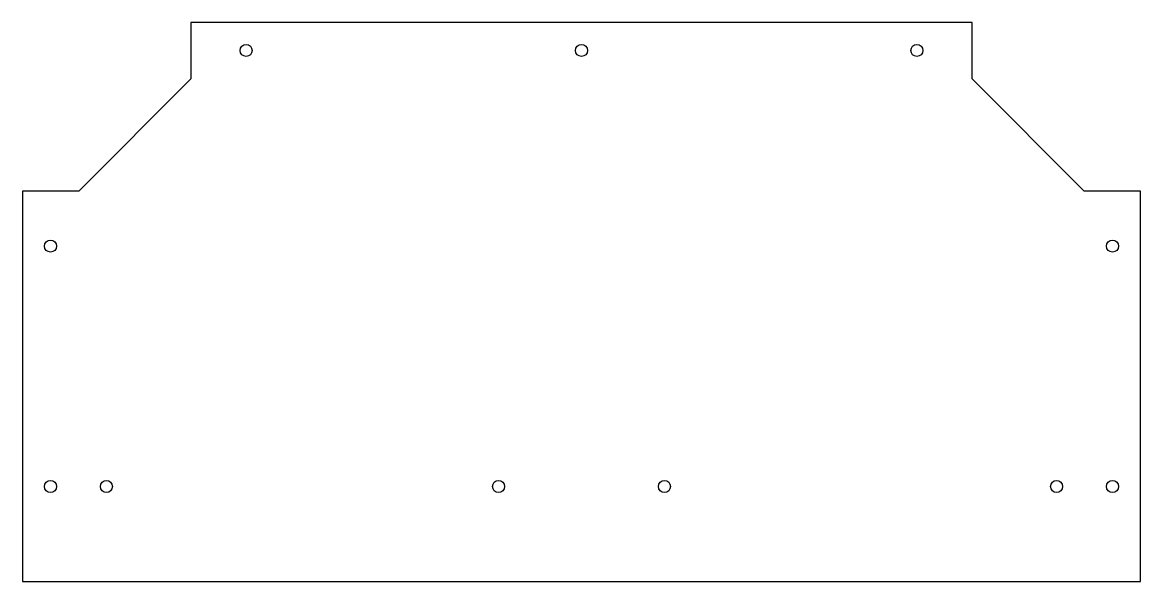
# Model space of a CAD drawing. Header units: inches. Extents: x -11.8 to 11.8, y -5.9 to 5.9.
import ezdxf

# ---------------------------------------------------------------- set-up
doc = ezdxf.new("R2010")
doc.units = ezdxf.units.IN
doc.layers.add('CUTOUTS', color=1, linetype='CONTINUOUS')
doc.layers.add('PERIMETER', color=5, linetype='CONTINUOUS')

msp = doc.modelspace()

# ---------------------------------------------------------------- linework, layer by layer
at = {"layer": 'CUTOUTS'}
for centre in [(-7.087, 5.315), (0, 5.315), (7.087, 5.315), (-11.22, 1.181), (11.22, 1.181), (-11.22, -3.898), (-10.039, -3.898), (-1.752, -3.898), (1.752, -3.898), (10.039, -3.898), (11.22, -3.898)]:
    msp.add_circle(centre, 0.127, dxfattribs=at)
at = {"layer": 'PERIMETER'}
for p, q in [((8.251, 5.908), (-8.251, 5.908)), ((-8.251, 5.908), (-8.251, 4.718)), ((8.251, 4.718), (8.251, 5.908)), ((-8.251, 4.718), (-10.623, 2.345)), ((10.623, 2.345), (8.251, 4.718)), ((-10.623, 2.345), (-11.814, 2.345)), ((-11.814, 2.345), (-11.814, -5.908)), ((11.814, 2.345), (10.623, 2.345)), ((11.814, -5.908), (11.814, 2.345)), ((-11.814, -5.908), (11.814, -5.908))]:
    msp.add_line(p, q, dxfattribs=at)

doc.saveas('drawing.dxf')
